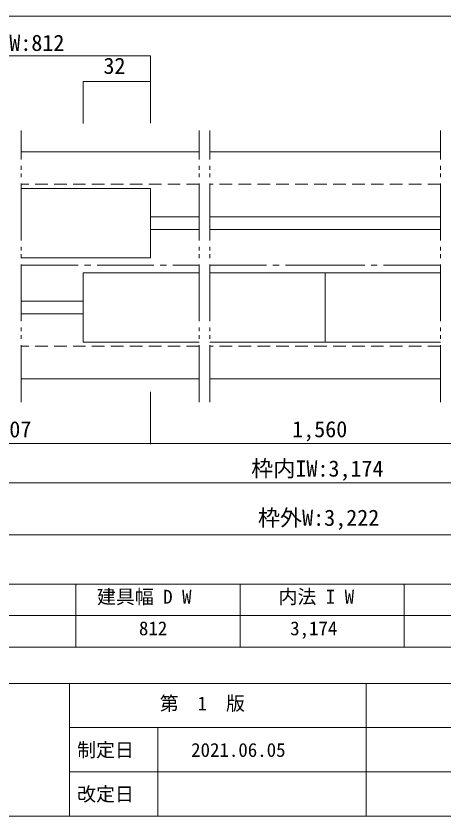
# Model space of a CAD drawing. Units: millimetres on the paper, enlarged 10 times, with parts at other scales. Extents: x -2000 to 2000, y -1385 to 1385.
# Drawn here: x -1275 to -597, y -1385 to -118 of the extents above; entities that cross this region are included whole.
import ezdxf
from ezdxf.enums import TextEntityAlignment as Align

# ---------------------------------------------------------------- set-up
doc = ezdxf.new("R2010")
doc.units = ezdxf.units.MM
doc.header["$LTSCALE"] = 10
for name, pattern in [('CHAIN2', [12, 9, -1, 1, -1]), ('DOUBLE_CHAIN2', [12.8, 9, -1, 0.6, -0.6, 0.6, -1]), ('USER9', [3, 2, -1])]:
    doc.linetypes.add(name, pattern=pattern)
for name, color, linetype, lineweight in [('1-0_H-SYM', 7, 'Continuous', 20), ('1-1_0', 7, 'Continuous', 20), ('2-0_18', 7, 'Continuous', 18)]:
    doc.layers.add(name, color=color, linetype=linetype, lineweight=lineweight)
doc.styles.add('ＭＳ ゴシック', font='')
doc.styles.get('ＭＳ ゴシック').set_extended_font_data('MS Gothic')

msp = doc.modelspace()

# ---------------------------------------------------------------- linework, layer by layer
at = {"layer": '1-0_H-SYM'}
for p, q in [((380, -117.5), (-1950, -117.5)), ((380, -117.5), (-1950, -117.5)), ((380, -1017.5), (-1950, -1017.5)), ((380, -1067.5), (-1950, -1067.5)), ((380, -1117.5), (-1950, -1117.5)), ((2000, -1175), (-2000, -1175)), ((2000, -1175), (-2000, -1175)), ((-1190, -1175), (-1190, -1385)), ((-720, -1175), (-720, -1385)), ((2000, -1245), (-1190, -1245)), ((2000, -1245), (-1190, -1245)), ((-1050, -1245), (-1050, -1385)), ((60, -1315), (-1190, -1315)), ((-2000, -1385), (2000, -1385)), ((-2000, -1385), (2000, -1385))]:
    msp.add_line(p, q, dxfattribs=at)
at = {"layer": '1-1_0'}
for p, q in [((380, -117.5), (-1950, -117.5)), ((380, -117.5), (-1950, -117.5)), ((380, -117.5), (-1950, -117.5)), ((380, -117.5), (-1950, -117.5)), ((380, -1017.5), (-1950, -1017.5)), ((380, -1017.5), (-1950, -1017.5)), ((380, -1017.5), (-1950, -1017.5)), ((-1180, -1017.5), (-1180, -1117.5)), ((-920, -1017.5), (-920, -1117.5)), ((-660, -1017.5), (-660, -1117.5))]:
    msp.add_line(p, q, dxfattribs=at)
at = {"layer": '2-0_18', "color": 4, "lineweight": 9}
for p, q in [((-1168.29, -221.24), (-1061.63, -221.24)), ((-1168.29, -288.05), (-1168.29, -221.24)), ((-1061.8, -712.97), (-1061.8, -794.93)), ((-91.86, -794.93), (-1478.05, -794.93)), ((-1478.05, -857.29), (-785, -857.29)), ((-91.86, -857.29), (-785, -857.29)), ((-1558.05, -939.3), (-785, -939.3)), ((-11.86, -939.3), (-785, -939.3))]:
    msp.add_line(p, q, dxfattribs=at)
at = {"layer": '2-0_18', "linetype": 'DOUBLE_CHAIN2', "lineweight": 20}
for p, q in [((-1266.62, -729.07), (-1266.62, -298.96)), ((-984.64, -729.07), (-984.64, -298.96)), ((-967.97, -729.07), (-967.97, -298.96)), ((-602.53, -729.07), (-602.53, -298.96))]:
    msp.add_line(p, q, dxfattribs=at)
at = {"layer": '2-0_18', "lineweight": 20}
for p, q in [((-1266.62, -332.49), (-984.64, -332.49)), ((-967.97, -332.49), (-785, -332.49)), ((-602.53, -332.49), (-785, -332.49)), ((-1266.62, -390.83), (-1061.63, -390.83)), ((-984.64, -435.83), (-1061.63, -435.83)), ((-602.53, -435.83), (-967.97, -435.83)), ((-984.64, -455.83), (-1061.63, -455.83)), ((-602.53, -455.83), (-967.97, -455.83)), ((-984.64, -524.16), (-1151.63, -524.16)), ((-785, -524.16), (-967.97, -524.16)), ((-785, -524.16), (-785, -617.49)), ((-785, -524.16), (-602.53, -524.16)), ((-785, -540.83), (-785, -617.49)), ((-785, -540.83), (-785, -617.49)), ((-785, -540.83), (-785, -634.16)), ((-1168.29, -569.16), (-1266.62, -569.16)), ((-1168.29, -589.16), (-1266.62, -589.16)), ((-984.64, -634.16), (-1168.29, -634.16)), ((-984.64, -634.16), (-1151.63, -634.16)), ((-785, -634.16), (-967.97, -634.16)), ((-785, -634.16), (-602.53, -634.16)), ((-1266.62, -692.49), (-984.64, -692.49)), ((-967.97, -692.49), (-602.53, -692.49))]:
    msp.add_line(p, q, dxfattribs=at)
at = {"layer": '2-0_18', "linetype": 'USER9'}
for p, q in [((-984.64, -384.16), (-1266.62, -384.16)), ((-602.53, -384.16), (-967.97, -384.16)), ((-984.64, -640.83), (-1266.62, -640.83)), ((-602.53, -640.83), (-967.97, -640.83))]:
    msp.add_line(p, q, dxfattribs=at)
at = {"layer": '2-0_18', "color": 4, "linetype": 'CHAIN2', "lineweight": 9}
for p, q in [((-1266.62, -512.49), (-984.64, -512.49)), ((-967.97, -512.5), (-785, -512.5)), ((-602.53, -512.5), (-785, -512.5))]:
    msp.add_line(p, q, dxfattribs=at)
at = {"layer": '2-0_18', "color": 4, "lineweight": 9}
msp.add_lwpolyline([(-1494.72, -180.52), (-1061.63, -180.52), (-1061.63, -287.31)], dxfattribs=at)
at = {"layer": '2-0_18', "lineweight": 20}
for points in [[(-1266.62, -500.83), (-1061.63, -500.83), (-1061.63, -390.83)], [(-984.64, -524.16), (-1168.29, -524.16), (-1168.29, -634.16)]]:
    msp.add_lwpolyline(points, dxfattribs=at)
at = {"layer": '2-0_18', "color": 4, "lineweight": 9}
for start, end in [(0, 180), (0, 180), (180, 0), (180, 0)]:
    msp.add_arc((-1061.8, -794.93), 0.521, start, end, dxfattribs=at)

# ---------------------------------------------------------------- texts
at = {"layer": '1-0_H-SYM', "style": 'ＭＳ ゴシック'}
for s, p in [('建具幅 D W', (-1146.7, -1055.24)), ('内法 I W', (-859.13, -1055.24)), ('812', (-1080.17, -1105.25)), ('3,174', (-840.67, -1105.25)), ('第\u30001\u3000版', (-1047.22, -1224.21)), ('制定日', (-1178.11, -1297.92)), ('2021.06.05', (-997.5, -1297.92)), ('改定日', (-1178.11, -1367.92))]:
    msp.add_text(s, height=21.99, dxfattribs=at).set_placement(p, align=Align.BOTTOM_LEFT)
at = {"layer": '2-0_18', "style": 'ＭＳ ゴシック'}
for s, p in [('DW:812', (-1303.02, -180.52)), ('32', (-1136.42, -216.92)), ('807', (-1303.02, -792.85)), ('1,560', (-837.44, -792.64)), ('枠内IW:3,174', (-902.33, -854.99)), ('枠外W:3,222', (-891.67, -932.91))]:
    msp.add_text(s, height=25.66, dxfattribs=at).set_placement(p, align=Align.BOTTOM_LEFT)

doc.saveas('drawing.dxf')
